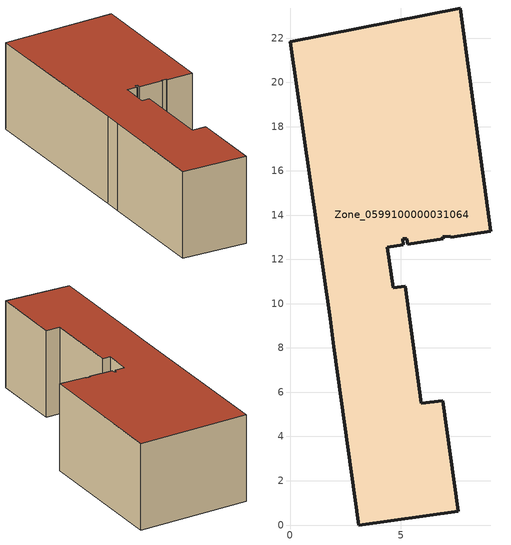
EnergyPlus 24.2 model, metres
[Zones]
Zone_0599100000031064
 floor ground (C_G): 9.07,13.27 7.27,12.99 7.23,13.05 6.91,13.03 6.92,12.94 5.31,12.69 5.28,12.94 5.09,12.93 5.1,12.66 4.4,12.55 4.65,10.72 5.2,10.8 5.93,5.49 6.9,5.62 7.59,0.62 3.1,0 1.97,8.06 1.81,9.32 0,21.83 7.68,23.36 z0
 wall outside (C_F): 7.59,0.62 6.9,5.62 5.93,5.49 5.2,10.8 4.65,10.72 4.4,12.55 5.1,12.66 5.09,12.93 5.28,12.94 5.31,12.69 6.92,12.94 6.91,13.03 7.23,13.05 7.27,12.99 9.07,13.27 7.68,23.36 0,21.83 1.81,9.32 1.97,8.06 3.1,0 7.59,0.62 z0:5.94
 roof outside (C_R): 5.1,12.66 5.09,12.93 5.28,12.94 5.31,12.69 6.92,12.94 6.91,13.03 7.23,13.05 7.27,12.99 9.07,13.27 7.68,23.36 0,21.83 1.81,9.32 1.97,8.06 3.1,0 7.59,0.62 6.9,5.62 5.93,5.49 5.2,10.8 4.65,10.72 4.4,12.55 z5.94
[BUILDING]
Pand.0599100000031064: North Axis=0; Terrain=City; Loads Convergence Tolerance Value=0.04; Temperature Convergence Tolerance Value=0.4; Solar Distribution=FullExterior; Maximum Number of Warmup Days=25; Minimum Number of Warmup Days=1
[Site:Location]
Rotterdam.The.Hague.AP_ZH_NLD Design_Conditions: Latitude=51.96; Longitude=4.45; Time Zone=1; Elevation=-4.5
[SITE:GROUNDTEMPERATURE:BUILDINGSURFACE]
18, 18, 18, 18, 18, 18, 18, 18, 18, 18, 18, 18
[MATERIAL] Thermal Absorptance=0.9; Solar Absorptance=0.7; Visible Absorptance=0.7
Name | Roughness | Thickness | Conductivity | Density | Specific Heat
G.TI.1946 | MediumSmooth | 0.15 | 1 | 540 | 1210
F.TI.1946 | Rough | 0.3 | 0.857143 | 1920 | 840
R.TI.1946 | MediumRough | 0.2 | 0.1 | 1500 | 1000
[CONSTRUCTION]
C_G: G.TI.1946
C_F: F.TI.1946
C_R: R.TI.1946
[ZONE]
Zone_0599100000031064: Type=1; Multiplier=1; Ceiling Height=Autocalculate; Volume=Autocalculate; Floor Area=autocalculate; Part of Total Floor Area=Yes
[ZONEINFILTRATION:DESIGNFLOWRATE]
Infil_Zone_0599100000031064: Zone or ZoneList or Space or SpaceList=Zone_0599100000031064; Schedule=AlwaysOn; Design Flow Rate Calculation Method=Flow/Area; Flow Rate per Floor Area=0.003; Constant Term Coefficient=1; Temperature Term Coefficient=0; Velocity Term Coefficient=0; Velocity Squared Term Coefficient=0
[HVACTEMPLATE:ZONE:IDEALLOADSAIRSYSTEM]
Zone_0599100000031064: Maximum Heating Supply Air Temperature=50; Minimum Cooling Supply Air Temperature=13; Maximum Heating Supply Air Humidity Ratio=0.0156; Minimum Cooling Supply Air Humidity Ratio=0.0077; Heating Limit=NoLimit; Cooling Limit=NoLimit; Dehumidification Control Type=ConstantSensibleHeatRatio; Cooling Sensible Heat Ratio=0.7; Dehumidification Setpoint=60; Humidification Control Type=None; Humidification Setpoint=30; Outdoor Air Method=None; Outdoor Air Flow Rate per Person=0.00944; Outdoor Air Flow Rate per Zone Floor Area=0; Outdoor Air Flow Rate per Zone=0; Demand Controlled Ventilation Type=None; Outdoor Air Economizer Type=NoEconomizer; Heat Recovery Type=None; Sensible Heat Recovery Effectiveness=0.7; Latent Heat Recovery Effectiveness=0.65
[ZONECONTROL:THERMOSTAT]
ThermostatControl_Zone_0599100000031064: Zone or ZoneList=Zone_0599100000031064; Control Type Schedule=DualSetpointControlType; Control 1=Thermostat_Zone_0599100000031064; Temperature Difference Between Cutout And Setpoint=0
[THERMOSTATSETPOINT:DUALSETPOINT]
Thermostat_Zone_0599100000031064: Heating Setpoint Temperature Schedule=HeatingSetpoint_Zone_0599100000031064; Cooling Setpoint Temperature Schedule=CoolingSetpoint_Zone_0599100000031064
[SCHEDULE:COMPACT]
HeatingSetpoint_Zone_0599100000031064: Through: 12/31, For: AllDays, Until: 24:00, 21
CoolingSetpoint_Zone_0599100000031064: Through: 12/31, For: AllDays, Until: 24:00, 24
DualSetpointControlType: Through: 12/31, For: AllDays, Until: 24:00, 4
AlwaysOn: Through: 12/31, For: AllDays, Until: 24:00, 1
